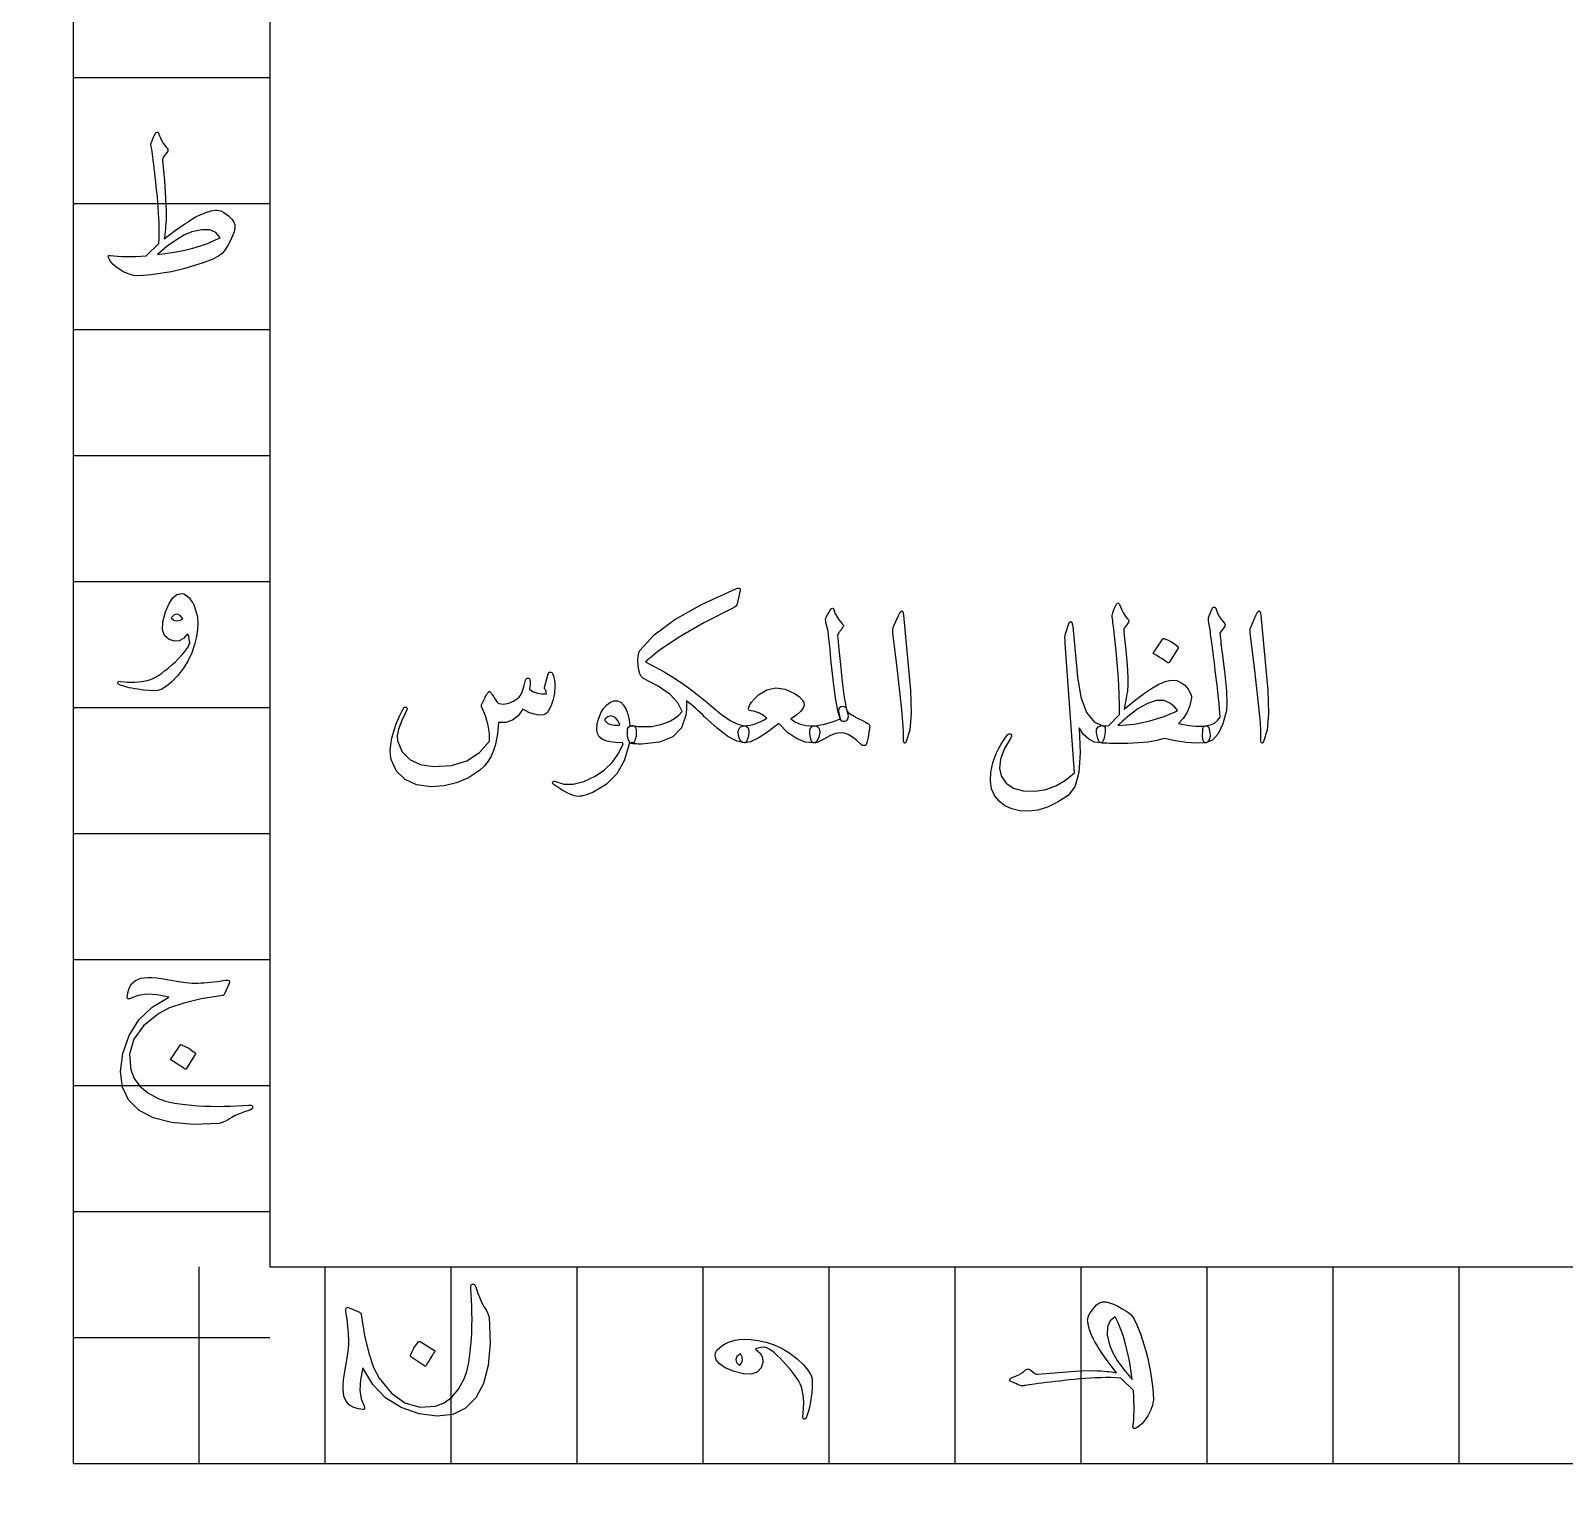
# Model space of a CAD drawing. Header units: millimetres. Extents: x -92 to 92, y -92 to 131.
# Drawn here: x -57.9 to -0.8, y -57.2 to -2.9 of the extents above; entities that cross this region are included whole.
import ezdxf

# ---------------------------------------------------------------- set-up
doc = ezdxf.new("R2010")
doc.units = ezdxf.units.MM
for name, color, linetype in [('CUT_OUTER', 1, 'Continuous'), ('ENGRAVE', 7, 'Continuous'), ('TEXT', 5, 'Continuous')]:
    doc.layers.add(name, color=color, linetype=linetype)

msp = doc.modelspace()

# ---------------------------------------------------------------- linework, layer by layer
at = {"layer": 'CUT_OUTER'}
msp.add_arc((0, 0), 91.5, 180, 0, dxfattribs=at)
at = {"layer": 'ENGRAVE'}
for points in [[(-56.3091, 0), (-56.3091, -56.3091), (56.3091, -56.3091), (56.3091, 0)], [(-48.9889, 0), (-48.9889, -48.9889), (48.9889, -48.9889), (48.9889, 0)], [(-56.3091, -4.6924), (-48.9889, -4.6924)], [(-56.3091, -9.3849), (-48.9889, -9.3849)], [(-56.3091, -14.0773), (-48.9889, -14.0773)], [(-56.3091, -18.7697), (-48.9889, -18.7697)], [(-56.3091, -23.4621), (-48.9889, -23.4621)], [(-56.3091, -28.1546), (-48.9889, -28.1546)], [(-56.3091, -32.847), (-48.9889, -32.847)], [(-56.3091, -37.5394), (-48.9889, -37.5394)], [(-56.3091, -42.2318), (-48.9889, -42.2318)], [(-56.3091, -46.9243), (-48.9889, -46.9243)], [(-51.6167, -56.3091), (-51.6167, -48.9889)], [(-46.9243, -56.3091), (-46.9243, -48.9889)], [(-42.2318, -56.3091), (-42.2318, -48.9889)], [(-37.5394, -56.3091), (-37.5394, -48.9889)], [(-32.847, -56.3091), (-32.847, -48.9889)], [(-28.1546, -56.3091), (-28.1546, -48.9889)], [(-23.4621, -56.3091), (-23.4621, -48.9889)], [(-18.7697, -56.3091), (-18.7697, -48.9889)], [(-14.0773, -56.3091), (-14.0773, -48.9889)], [(-9.3849, -56.3091), (-9.3849, -48.9889)], [(-4.6924, -56.3091), (-4.6924, -48.9889)], [(-56.3091, -51.6167), (-48.9889, -51.6167)]]:
    msp.add_lwpolyline(points, dxfattribs=at)
for radius in [89.67, 89.67, 87.2681, 82.8075, 82.8075]:
    msp.add_circle((0, 0), radius, dxfattribs=at)
at = {"layer": 'TEXT'}
for points in [[(-53.407, -7.1207), (-53.3734, -7.0437), (-53.3432, -6.9755), (-53.3167, -6.9162), (-53.2937, -6.8657), (-53.2746, -6.8245), (-53.26, -6.7931), (-53.2498, -6.7714), (-53.2441, -6.7595), (-53.2321, -6.744), (-53.2175, -6.7329), (-53.2002, -6.7262), (-53.1803, -6.724), (-53.1639, -6.7267), (-53.1502, -6.7347), (-53.1391, -6.7479), (-53.1307, -6.7665), (-53.0935, -6.8569), (-53.0599, -6.9366), (-53.0298, -7.0056), (-53.0032, -7.0641), (-52.9879, -7.0897), (-52.9704, -7.1172), (-52.9507, -7.1464), (-52.9288, -7.1774), (-52.9043, -7.2102), (-52.8766, -7.2447), (-52.8458, -7.281), (-52.8119, -7.3191), (-52.7907, -7.3576), (-52.7836, -7.3952), (-52.7907, -7.432), (-52.8119, -7.4679), (-52.9465, -7.645), (-52.9647, -7.6737), (-52.9766, -7.7034), (-52.9824, -7.734), (-52.982, -7.7654), (-52.9129, -8.5451), (-52.8686, -9.1769), (-52.8491, -9.6608), (-52.8544, -9.9969), (-52.8618, -10.1224), (-52.8695, -10.2368), (-52.8777, -10.3402), (-52.8863, -10.4325), (-52.8954, -10.5142), (-52.9049, -10.5857), (-52.9149, -10.647), (-52.9253, -10.6982), (-52.7134, -10.5361), (-52.5171, -10.39), (-52.3362, -10.2599), (-52.1708, -10.1456), (-52.0214, -10.0469), (-51.8884, -9.9632), (-51.7717, -9.8946), (-51.6714, -9.841), (-51.493, -9.7613), (-51.3261, -9.6993), (-51.1707, -9.6551), (-51.0268, -9.6285), (-50.9506, -9.6263), (-50.8709, -9.6409), (-50.7877, -9.6723), (-50.7009, -9.7206), (-50.5291, -9.8423), (-50.4034, -9.9597), (-50.3237, -10.0726), (-50.29, -10.181), (-50.2922, -10.3019), (-50.3201, -10.4378), (-50.3737, -10.5888), (-50.453, -10.7549), (-50.5415, -10.9182), (-50.623, -11.0542), (-50.6974, -11.1626), (-50.7647, -11.2437), (-50.9028, -11.3459), (-51.1401, -11.4615), (-51.4766, -11.5903), (-51.9123, -11.7325), (-52.1551, -11.8029), (-52.402, -11.8653), (-52.6528, -11.9197), (-52.9076, -11.9662), (-53.1655, -12.0052), (-53.4256, -12.0371), (-53.6879, -12.0619), (-53.9525, -12.0796), (-54.0492, -12.0601), (-54.1411, -12.0371), (-54.2281, -12.0105), (-54.3102, -11.9804), (-54.3884, -11.9467), (-54.4634, -11.9096), (-54.5354, -11.8688), (-54.6042, -11.8245), (-54.7251, -11.736), (-54.8256, -11.6474), (-54.9057, -11.5589), (-54.9655, -11.4703), (-54.9983, -11.3968), (-55.0045, -11.3464), (-54.9841, -11.3189), (-54.9372, -11.3145), (-54.8046, -11.3302), (-54.6618, -11.3419), (-54.5088, -11.3497), (-54.3456, -11.3535), (-54.1723, -11.3532), (-53.9888, -11.349), (-53.7951, -11.3408), (-53.5912, -11.3287), (-53.1236, -10.8682), (-53.115, -10.6831), (-53.1104, -10.4963), (-53.1097, -10.3077), (-53.113, -10.1173), (-53.1199, -9.9247), (-53.1298, -9.7294), (-53.1429, -9.5315), (-53.1591, -9.331), (-53.1772, -9.1324), (-53.1963, -8.9405), (-53.2162, -8.7552), (-53.237, -8.5765), (-53.2578, -8.4041), (-53.2777, -8.2374), (-53.2968, -8.0764), (-53.3149, -7.9212), (-53.332, -7.7776), (-53.3477, -7.6512), (-53.3621, -7.542), (-53.3751, -7.4501), (-53.3869, -7.3751), (-53.3973, -7.3164), (-53.4063, -7.2742), (-53.4141, -7.2483), (-53.419, -7.219), (-53.4194, -7.188), (-53.4154, -7.1553), (-53.407, -7.1207)], [(-51.891, -10.4361), (-52.1651, -10.5499), (-52.4701, -10.7283), (-52.8062, -10.9714), (-53.1732, -11.2791), (-52.8175, -11.235), (-52.4799, -11.1808), (-52.1604, -11.1164), (-51.8591, -11.0418), (-51.5764, -10.9579), (-51.3128, -10.8655), (-51.0682, -10.7648), (-50.8426, -10.6557), (-50.9958, -10.4666), (-51.2216, -10.367), (-51.52, -10.3568), (-51.891, -10.4361)], [(-52.8686, -24.5842), (-52.7393, -24.284), (-52.5994, -24.0706), (-52.4489, -23.944), (-52.2877, -23.9041), (-52.1868, -23.9218), (-52.0894, -23.975), (-51.9955, -24.0635), (-51.9052, -24.1875), (-51.8618, -24.2592), (-51.8237, -24.3327), (-51.791, -24.408), (-51.7635, -24.485), (-51.74, -24.5643), (-51.7192, -24.6462), (-51.7011, -24.7307), (-51.6856, -24.818), (-51.671, -25.0123), (-51.6838, -25.2412), (-51.7241, -25.5047), (-51.7918, -25.8026), (-51.8919, -26.1112), (-52.0292, -26.4066), (-52.2036, -26.6886), (-52.4152, -26.9573), (-52.6371, -27.1916), (-52.835, -27.3629), (-53.009, -27.4714), (-53.1591, -27.517), (-53.3123, -27.525), (-53.4885, -27.5205), (-53.6877, -27.5037), (-53.91, -27.4745), (-54.0226, -27.4561), (-54.1269, -27.4364), (-54.2228, -27.4154), (-54.3102, -27.393), (-54.3897, -27.3702), (-54.4616, -27.3479), (-54.5261, -27.3259), (-54.583, -27.3045), (-54.6166, -27.2859), (-54.6396, -27.2655), (-54.652, -27.2434), (-54.6538, -27.2195), (-54.6427, -27.1955), (-54.6237, -27.1805), (-54.5967, -27.1743), (-54.5617, -27.177), (-54.2885, -27.2035), (-54.0215, -27.2053), (-53.7608, -27.1823), (-53.5062, -27.1344), (-53.4276, -27.1101), (-53.3406, -27.0725), (-53.2452, -27.0215), (-53.1413, -26.9573), (-53.0291, -26.8799), (-52.9085, -26.7891), (-52.7794, -26.6851), (-52.6419, -26.5677), (-52.5073, -26.4464), (-52.3869, -26.3304), (-52.2806, -26.2197), (-52.1885, -26.1143), (-52.1111, -26.0138), (-52.0486, -25.9178), (-52.0013, -25.8261), (-51.9689, -25.7389), (-51.9875, -25.6069), (-52.0079, -25.5087), (-52.03, -25.444), (-52.0539, -25.413), (-52.1978, -25.5826), (-52.3603, -25.6734), (-52.5414, -25.6853), (-52.7411, -25.6185), (-52.9058, -25.4741), (-52.982, -25.2536), (-52.9696, -24.957), (-52.8686, -24.5842)], [(-35.5149, -28.8275), (-35.5003, -28.8289), (-35.4706, -28.8328), (-35.4259, -28.8395), (-35.3661, -28.8488), (-35.3283, -28.8521), (-35.2855, -28.855), (-35.2379, -28.8574), (-35.1855, -28.8594), (-35.1277, -28.861), (-35.0642, -28.8621), (-34.9949, -28.8627), (-34.9198, -28.863), (-34.7657, -28.8541), (-34.601, -28.8275), (-34.4257, -28.7833), (-34.2397, -28.7213), (-34.0609, -28.642), (-33.8997, -28.5459), (-33.7563, -28.433), (-33.6305, -28.3033), (-33.7859, -27.9836), (-34.0821, -27.6693), (-34.5191, -27.3603), (-35.0969, -27.0565), (-35.1611, -26.9928), (-35.212, -26.8936), (-35.2497, -26.759), (-35.274, -26.589), (-35.2829, -26.3973), (-35.274, -26.2401), (-35.2475, -26.1174), (-35.2032, -26.0293), (-34.6741, -25.4498), (-33.9015, -24.8729), (-32.8854, -24.2986), (-31.6257, -23.727), (-31.5956, -23.7177), (-31.5691, -23.7111), (-31.546, -23.7071), (-31.5266, -23.7058), (-31.5018, -23.7102), (-31.4841, -23.7235), (-31.4734, -23.7456), (-31.4699, -23.7766), (-31.4703, -23.7965), (-31.4717, -23.8138), (-31.4739, -23.8284), (-31.477, -23.8404), (-31.5761, -24.2937), (-31.5912, -24.3309), (-31.6151, -24.3646), (-31.6479, -24.3947), (-31.6895, -24.4213), (-32.8181, -25.0021), (-33.7456, -25.5335), (-34.4722, -26.0152), (-34.9977, -26.4473), (-34.6431, -26.6346), (-34.3017, -26.8281), (-33.9737, -27.0277), (-33.6589, -27.2336), (-33.3569, -27.4457), (-33.0673, -27.664), (-32.7902, -27.8885), (-32.5254, -28.1191), (-32.1681, -28.4162), (-31.8471, -28.6345), (-31.5624, -28.774), (-31.314, -28.8346), (-31.2397, -28.8559), (-31.1865, -28.8984), (-31.1546, -28.9621), (-31.144, -29.0471), (-31.1471, -29.1122), (-31.1564, -29.18), (-31.1719, -29.2504), (-31.1936, -29.3234), (-31.2197, -29.3885), (-31.2485, -29.435), (-31.2799, -29.4629), (-31.314, -29.4722), (-31.5899, -29.4111), (-31.9286, -29.2278), (-32.3302, -28.9223), (-32.7946, -28.4946), (-32.8765, -28.414), (-32.9593, -28.3352), (-33.043, -28.2582), (-33.1276, -28.1829), (-33.213, -28.1098), (-33.2993, -28.0394), (-33.3866, -27.9717), (-33.4747, -27.9066), (-33.4689, -27.977), (-33.4658, -28.0465), (-33.4654, -28.1151), (-33.4676, -28.1829), (-33.4716, -28.2493), (-33.4764, -28.3139), (-33.4822, -28.3768), (-33.4888, -28.4379), (-33.6509, -28.909), (-33.9812, -29.2455), (-34.4797, -29.4474), (-35.1465, -29.5147), (-35.2052, -29.5142), (-35.2607, -29.5129), (-35.3132, -29.5107), (-35.3626, -29.5076), (-35.4088, -29.5036), (-35.452, -29.4987), (-35.4921, -29.493), (-35.529, -29.4864), (-35.591, -29.4456), (-35.6353, -29.3588), (-35.6619, -29.226), (-35.6707, -29.0471), (-35.661, -28.9511), (-35.6318, -28.8824), (-35.5831, -28.8413), (-35.5149, -28.8275)], [(-27.7791, -26.1002), (-27.7344, -26.5465), (-27.6923, -26.9432), (-27.6529, -27.2903), (-27.6162, -27.5878), (-27.5821, -27.8353), (-27.5506, -28.0324), (-27.5219, -28.1789), (-27.4957, -28.275), (-27.4577, -28.3989), (-27.4497, -28.5017), (-27.4718, -28.5831), (-27.5241, -28.6433), (-27.5883, -28.6766), (-27.6463, -28.677), (-27.6981, -28.6447), (-27.7437, -28.5796), (-27.8238, -28.3312), (-27.9084, -27.8765), (-27.9974, -27.2155), (-28.0908, -26.3481), (-28.124, -25.9749), (-28.1528, -25.6769), (-28.1771, -25.4542), (-28.1971, -25.3068), (-28.275, -24.9809), (-28.2852, -24.9233), (-28.2874, -24.8711), (-28.2816, -24.8242), (-28.2679, -24.7825), (-28.2072, -24.6807), (-28.1599, -24.6019), (-28.1258, -24.5461), (-28.105, -24.5133), (-28.0625, -24.4651), (-28.027, -24.4478), (-27.9987, -24.4615), (-27.9774, -24.5063), (-27.9389, -24.6329), (-27.873, -24.7648), (-27.7795, -24.9021), (-27.6587, -25.0447), (-27.6365, -25.073), (-27.6268, -25.1013), (-27.6294, -25.1297), (-27.6445, -25.158), (-27.6686, -25.1923), (-27.6914, -25.2244), (-27.7129, -25.2543), (-27.733, -25.282), (-27.7519, -25.3074), (-27.7694, -25.3307), (-27.7855, -25.3517), (-27.8003, -25.3705), (-27.8216, -25.4024), (-27.8358, -25.4343), (-27.8429, -25.4662), (-27.8429, -25.498), (-27.8336, -25.5675), (-27.8198, -25.6911), (-27.8017, -25.8686), (-27.7791, -26.1002)], [(-25.576, -24.7259), (-25.5082, -24.5948), (-25.4538, -24.5488), (-25.4126, -24.5877), (-25.3847, -24.7117), (-25.2218, -26.4473), (-25.1248, -27.5126), (-25.1031, -28.3635), (-25.1567, -29.0002), (-25.2855, -29.4226), (-25.309, -29.4571), (-25.3298, -29.4757), (-25.3479, -29.4784), (-25.3634, -29.4651), (-25.3758, -29.4443), (-25.3847, -29.4173), (-25.39, -29.3841), (-25.3918, -29.3447), (-25.3918, -29.0378), (-25.4059, -28.7124), (-25.4343, -28.3684), (-25.4768, -28.0058), (-25.4861, -27.911), (-25.514, -27.6551), (-25.5605, -27.2381), (-25.6255, -26.6598), (-25.7814, -25.3776), (-25.7849, -25.3094), (-25.7814, -25.2465), (-25.7708, -25.189), (-25.7531, -25.1367)], [(-15.6725, -29.3022), (-15.9567, -29.3801), (-16.2781, -29.4368), (-16.6368, -29.4722), (-17.0326, -29.4864), (-17.2312, -29.489), (-17.4089, -29.4899), (-17.5659, -29.489), (-17.702, -29.4864), (-17.8174, -29.4828), (-17.9119, -29.4793), (-17.9856, -29.4757), (-18.0385, -29.4722), (-18.0664, -29.4567), (-18.0934, -29.4244), (-18.1196, -29.3752), (-18.1448, -29.3092), (-18.1939, -29.1096), (-18.1926, -28.9639), (-18.1408, -28.8723), (-18.0385, -28.8346), (-17.7339, -28.8275), (-17.3443, -28.4096), (-17.3447, -28.0607), (-17.3531, -27.6941), (-17.3695, -27.3098), (-17.3939, -26.9078), (-17.4262, -26.4885), (-17.4665, -26.0524), (-17.5148, -25.5994), (-17.571, -25.1297), (-17.5778, -25.0624), (-17.5843, -25.0021), (-17.5902, -24.949), (-17.5958, -24.903), (-17.6013, -24.864), (-17.6073, -24.8321), (-17.6137, -24.8073), (-17.6206, -24.7896), (-17.6206, -24.7223), (-17.5922, -24.6196), (-17.5356, -24.4815), (-17.4506, -24.3079), (-17.439, -24.2893), (-17.4258, -24.276), (-17.4107, -24.2681), (-17.3939, -24.2654), (-17.3771, -24.2685), (-17.362, -24.2778), (-17.3487, -24.2933), (-17.3372, -24.315), (-17.2628, -24.4917), (-17.1884, -24.6391), (-17.1141, -24.7573), (-17.0397, -24.8463), (-17.0078, -24.887), (-16.9972, -24.9313), (-17.0078, -24.9791), (-17.0397, -25.0305), (-17.1601, -25.1863), (-17.1747, -25.212), (-17.1831, -25.2465), (-17.1853, -25.2899), (-17.1814, -25.3422), (-17.103, -26.0116), (-17.0521, -26.5748), (-17.0286, -27.0317), (-17.0326, -27.3824), (-17.0379, -27.445), (-17.0468, -27.5196), (-17.0592, -27.6062), (-17.0751, -27.7047), (-17.0941, -27.8147), (-17.1158, -27.9358), (-17.1402, -28.068), (-17.1672, -28.2112), (-16.7594, -27.8796), (-16.4074, -27.6144), (-16.1112, -27.4156), (-15.8708, -27.2832), (-15.6623, -27.1978), (-15.483, -27.1468), (-15.3329, -27.1305), (-15.212, -27.1486), (-15.0539, -27.2146), (-14.9127, -27.3204), (-14.7883, -27.4661), (-14.6807, -27.6516), (-14.6665, -27.6883), (-14.6594, -27.7348), (-14.6594, -27.791), (-14.6665, -27.857), (-14.7338, -28.1169), (-14.8365, -28.3511), (-14.9747, -28.5597), (-15.1482, -28.7425), (-15.0145, -28.7751), (-14.8826, -28.8019), (-14.7524, -28.8229), (-14.624, -28.8382), (-14.4974, -28.8472), (-14.3725, -28.8497), (-14.2494, -28.8455), (-14.1281, -28.8346), (-14.083, -28.8373), (-14.0467, -28.8594), (-14.0192, -28.901), (-14.0006, -28.9621), (-13.9772, -29.0901), (-13.9705, -29.1977), (-13.9807, -29.2849), (-14.0077, -29.3518), (-14.0445, -29.4044), (-14.0768, -29.4421), (-14.1047, -29.4647), (-14.1281, -29.4722), (-14.485, -29.4828), (-14.8613, -29.458), (-15.2572, -29.3978), (-15.6725, -29.3022)], [(-14.0219, -24.7967), (-13.9741, -24.6812), (-13.9369, -24.5895), (-13.9103, -24.5218), (-13.8944, -24.4779), (-13.882, -24.45), (-13.866, -24.4301), (-13.8465, -24.4182), (-13.8235, -24.4142), (-13.7974, -24.4186), (-13.7757, -24.4319), (-13.7584, -24.454), (-13.7456, -24.485), (-13.6867, -24.6369), (-13.6163, -24.7737), (-13.5344, -24.8954), (-13.441, -25.0021), (-13.4149, -25.0362), (-13.4073, -25.0748), (-13.4184, -25.1177), (-13.4481, -25.1651), (-13.6039, -25.3847), (-13.5933, -25.483), (-13.5827, -25.5795), (-13.572, -25.6742), (-13.5614, -25.7672), (-13.5508, -25.8584), (-13.5402, -25.9479), (-13.5295, -26.0355), (-13.5189, -26.1214), (-13.4211, -26.9166), (-13.3613, -27.5382), (-13.3396, -27.9863), (-13.356, -28.2608), (-13.4897, -28.7589), (-13.6641, -29.1268), (-13.8793, -29.3646), (-14.1352, -29.4722), (-14.1423, -29.4722), (-14.1494, -29.4722), (-14.1565, -29.4722), (-14.1636, -29.4722), (-14.2056, -29.4323), (-14.2326, -29.3411), (-14.2446, -29.1986), (-14.2415, -29.0046), (-14.2348, -28.9329), (-14.2149, -28.8807), (-14.1817, -28.8479), (-14.1352, -28.8346), (-13.9555, -28.7988), (-13.8058, -28.7337), (-13.6863, -28.6394), (-13.5968, -28.5158), (-13.6028, -28.3675), (-13.6137, -28.1988), (-13.6294, -28.0098), (-13.65, -27.8003), (-13.675, -27.5714), (-13.704, -27.3239), (-13.737, -27.0579), (-13.7739, -26.7732), (-13.808, -26.4933), (-13.8395, -26.2419), (-13.8682, -26.0187), (-13.8944, -25.8239), (-13.9169, -25.6574), (-13.9351, -25.5193), (-13.9488, -25.4095), (-13.9581, -25.328), (-14.029, -24.9242), (-14.0312, -24.8844), (-14.0307, -24.8498), (-14.0276, -24.8206), (-14.0219, -24.7967)], [(-12.265, -24.7259), (-12.1973, -24.5948), (-12.1428, -24.5488), (-12.1017, -24.5877), (-12.0738, -24.7117), (-11.9108, -26.4473), (-11.8139, -27.5126), (-11.7922, -28.3635), (-11.8457, -29.0002), (-11.9746, -29.4226), (-11.9981, -29.4571), (-12.0189, -29.4757), (-12.037, -29.4784), (-12.0525, -29.4651), (-12.0649, -29.4443), (-12.0738, -29.4173), (-12.0791, -29.3841), (-12.0808, -29.3447), (-12.0808, -29.0378), (-12.095, -28.7124), (-12.1233, -28.3684), (-12.1659, -28.0058), (-12.1752, -27.911), (-12.203, -27.6551), (-12.2495, -27.2381), (-12.3146, -26.6598), (-12.4705, -25.3776), (-12.474, -25.3094), (-12.4705, -25.2465), (-12.4598, -25.189), (-12.4421, -25.1367)], [(-52.224, -24.8463), (-52.3285, -24.7197), (-52.4365, -24.6727), (-52.5481, -24.7055), (-52.6632, -24.818), (-52.5693, -24.8941), (-52.4648, -24.9242), (-52.3497, -24.9083), (-52.224, -24.8463)], [(-18.9028, -27.0069), (-18.7766, -27.7685), (-18.5681, -28.3317), (-18.2772, -28.6965), (-17.9039, -28.863), (-17.88, -28.8984), (-17.8721, -28.9692), (-17.88, -29.0755), (-17.9039, -29.2172), (-17.9278, -29.3287), (-17.9571, -29.4084), (-17.9916, -29.4562), (-18.0314, -29.4722), (-18.2732, -29.4368), (-18.4884, -29.3305), (-18.677, -29.1534), (-18.839, -28.9055), (-18.8014, -29.8441), (-18.8585, -30.5773), (-19.0104, -31.1051), (-19.257, -31.4274), (-19.6484, -31.682), (-20.0221, -31.8648), (-20.378, -31.976), (-20.7163, -32.0154), (-21.0541, -31.9972), (-21.3521, -31.9286), (-21.6102, -31.8095), (-21.8285, -31.6399), (-21.9963, -31.4265), (-22.103, -31.1759), (-22.1486, -30.8881), (-22.1331, -30.5631), (-22.1019, -30.3896), (-22.0578, -30.216), (-22.0009, -30.0424), (-21.9312, -29.8689), (-21.8482, -29.6953), (-21.7515, -29.5218), (-21.641, -29.3482), (-21.5168, -29.1747), (-21.4982, -29.1561), (-21.4778, -29.1428), (-21.4557, -29.1348), (-21.4318, -29.1321), (-21.4119, -29.1348), (-21.3946, -29.1428), (-21.38, -29.1561), (-21.368, -29.1747), (-21.3614, -29.1972), (-21.3627, -29.2225), (-21.372, -29.2504), (-21.3893, -29.2809), (-21.6324, -29.7011), (-21.7736, -30.0761), (-21.813, -30.4059), (-21.7506, -30.6906), (-21.5677, -30.9656), (-21.2954, -31.1529), (-20.9337, -31.2525), (-20.4825, -31.2644), (-20.0832, -31.2007), (-19.7068, -31.0661), (-19.3535, -30.8607), (-19.0232, -30.5844), (-19.3632, -25.7672), (-19.3708, -25.6521), (-19.3721, -25.5547), (-19.3672, -25.475), (-19.3562, -25.413), (-19.2216, -24.988), (-19.1702, -24.9517), (-19.1295, -24.9632), (-19.0994, -25.0225), (-19.0799, -25.1297)], [(-15.7291, -25.5972), (-15.7203, -25.5884), (-15.7079, -25.583), (-15.6919, -25.5813), (-15.6725, -25.583), (-15.5348, -25.6388), (-15.405, -25.707), (-15.2833, -25.7876), (-15.1695, -25.8806), (-15.1584, -25.8947), (-15.1536, -25.9089), (-15.1549, -25.9231), (-15.1624, -25.9372), (-15.4954, -26.4756), (-15.5078, -26.4885), (-15.5237, -26.4916), (-15.5432, -26.4849), (-15.5662, -26.4685), (-15.5861, -26.4544), (-15.6176, -26.4331), (-15.6605, -26.4048), (-15.715, -26.3694), (-15.7818, -26.3269), (-15.862, -26.2773), (-15.9554, -26.2206), (-16.0621, -26.1568), (-16.0762, -26.1462), (-16.0833, -26.1356), (-16.0833, -26.125), (-16.0762, -26.1143)], [(-38.6248, -26.9007), (-38.6124, -26.8697), (-38.5964, -26.8475), (-38.577, -26.8343), (-38.5539, -26.8298), (-38.5243, -26.8334), (-38.499, -26.844), (-38.4782, -26.8617), (-38.4618, -26.8865), (-38.4215, -26.9751), (-38.3928, -27.0849), (-38.3755, -27.2159), (-38.3697, -27.3682), (-38.3852, -27.617), (-38.4317, -27.8535), (-38.5092, -28.0775), (-38.6177, -28.2891), (-38.6549, -28.3401), (-38.6956, -28.3795), (-38.7399, -28.4074), (-38.7877, -28.4237), (-38.9608, -28.4348), (-39.1472, -28.4043), (-39.3469, -28.3321), (-39.5599, -28.2183), (-39.7392, -28.464), (-39.9513, -28.6274), (-40.1961, -28.7084), (-40.4737, -28.7071), (-40.4828, -28.8565), (-40.4958, -29.0002), (-40.5129, -29.1381), (-40.5339, -29.2703), (-40.5589, -29.3976), (-40.5879, -29.5209), (-40.6209, -29.6402), (-40.6579, -29.7555), (-40.7438, -29.9636), (-40.8598, -30.1558), (-41.0059, -30.332), (-41.1821, -30.4923), (-41.5943, -30.7668), (-42.0304, -30.9598), (-42.4904, -31.0714), (-42.9744, -31.1015), (-43.5194, -31.0276), (-43.9502, -30.8341), (-44.2668, -30.5211), (-44.4691, -30.0885), (-44.4966, -29.9326), (-44.501, -29.7485), (-44.4824, -29.5359), (-44.4408, -29.2951), (-44.3739, -29.0312), (-44.2796, -28.7567), (-44.1579, -28.4716), (-44.0086, -28.1758), (-43.9967, -28.1572), (-43.9821, -28.1439), (-43.9648, -28.136), (-43.9449, -28.1333), (-43.925, -28.1351), (-43.9077, -28.1404), (-43.8931, -28.1492), (-43.8811, -28.1616), (-43.8732, -28.1798), (-43.8705, -28.1988), (-43.8732, -28.2187), (-43.8811, -28.2396), (-44.0706, -28.6332), (-44.1928, -28.9568), (-44.2477, -29.2105), (-44.2353, -29.3943), (-44.0565, -29.7994), (-43.7749, -30.0938), (-43.3906, -30.2776), (-42.9035, -30.3506), (-42.2226, -30.3072), (-41.6461, -30.1345), (-41.1741, -29.8326), (-40.8067, -29.4013), (-40.808, -29.1171), (-40.8545, -28.8169), (-40.9461, -28.5008), (-41.0829, -28.1687), (-41.1002, -28.1351), (-41.1095, -28.105), (-41.1108, -28.0784), (-41.1042, -28.0554), (-41.0661, -27.9763), (-41.0298, -27.9022), (-40.9953, -27.8329), (-40.9625, -27.7685), (-40.9315, -27.7098), (-40.9023, -27.6578), (-40.8748, -27.6124), (-40.8492, -27.5737), (-40.8346, -27.5573), (-40.8191, -27.5506), (-40.8027, -27.5537), (-40.7854, -27.5666), (-40.7766, -27.5763), (-40.7642, -27.5914), (-40.7482, -27.6117), (-40.7287, -27.6374), (-40.7066, -27.6684), (-40.6827, -27.7047), (-40.657, -27.7463), (-40.6296, -27.7933), (-40.5738, -27.8836), (-40.5268, -27.9491), (-40.4888, -27.9898), (-40.4595, -28.0058), (-40.2754, -28.0213), (-40.0912, -27.9898), (-39.907, -27.9115), (-39.7228, -27.7862), (-39.6559, -27.7029), (-39.59, -27.5666), (-39.5249, -27.3771), (-39.4607, -27.1344), (-39.4545, -27.1114), (-39.443, -27.0919), (-39.4262, -27.076), (-39.404, -27.0636), (-39.3832, -27.0556), (-39.3633, -27.053), (-39.3442, -27.0556), (-39.3261, -27.0636), (-39.2991, -27.1079), (-39.2889, -27.1911), (-39.2955, -27.3133), (-39.319, -27.4745), (-39.176, -27.5621), (-39.0233, -27.6197), (-38.8608, -27.6472), (-38.6885, -27.6445), (-38.6907, -27.5927), (-38.6974, -27.5506), (-38.7085, -27.5183), (-38.7239, -27.4957), (-38.7417, -27.4745), (-38.7523, -27.4532), (-38.7558, -27.432), (-38.7523, -27.4107)], [(-35.6211, -29.5501), (-35.7872, -30.1332), (-36.0657, -30.6216), (-36.4566, -31.0152), (-36.96, -31.314), (-37.0304, -31.3444), (-37.0999, -31.3716), (-37.1686, -31.3957), (-37.2363, -31.4168), (-37.3027, -31.4342), (-37.3674, -31.4477), (-37.4302, -31.4573), (-37.4913, -31.4628), (-37.6436, -31.4411), (-37.8455, -31.3619), (-38.097, -31.225), (-38.3981, -31.0307), (-38.4304, -31.0028), (-38.4494, -30.9758), (-38.4552, -30.9496), (-38.4477, -30.9244), (-38.4308, -30.9049), (-38.4087, -30.8961), (-38.3813, -30.8978), (-38.3485, -30.9102), (-38.0355, -31.0116), (-37.6844, -31.0112), (-37.2952, -30.9089), (-36.8679, -30.7048), (-36.519, -30.4679), (-36.2304, -30.1894), (-36.0019, -29.8693), (-35.8337, -29.5076), (-35.835, -29.4948), (-35.839, -29.4846), (-35.8456, -29.4771), (-35.8549, -29.4722), (-36.0989, -29.458), (-36.3065, -29.4297), (-36.4779, -29.3872), (-36.6129, -29.3305), (-36.7174, -29.2428), (-36.7829, -29.1215), (-36.8095, -28.9666), (-36.7971, -28.7779), (-36.7931, -28.7529), (-36.7882, -28.7275), (-36.7825, -28.7016), (-36.7758, -28.6752), (-36.7683, -28.648), (-36.7599, -28.6194), (-36.7506, -28.5896), (-36.7404, -28.5583), (-36.6572, -28.356), (-36.5562, -28.1882), (-36.4376, -28.0549), (-36.3012, -27.9562), (-36.1617, -27.9022), (-36.0338, -27.9031), (-35.9173, -27.9589), (-35.8124, -28.0695), (-35.7208, -28.2236), (-35.6512, -28.4025), (-35.6039, -28.6062), (-35.5786, -28.8346), (-35.5647, -28.8344), (-35.5512, -28.8337), (-35.5381, -28.8326), (-35.5255, -28.8311), (-35.5129, -28.8295), (-35.4998, -28.8284), (-35.4863, -28.8278), (-35.4724, -28.8275), (-35.4246, -28.8377), (-35.3874, -28.8683), (-35.3608, -28.9192), (-35.3449, -28.9905), (-35.3382, -29.0688), (-35.3395, -29.1481), (-35.3488, -29.2282), (-35.3661, -29.3092), (-35.3887, -29.3805), (-35.4139, -29.4314), (-35.4418, -29.462), (-35.4724, -29.4722), (-35.607, -29.4722), (-35.6079, -29.485), (-35.6105, -29.5023), (-35.6149, -29.524), (-35.6211, -29.5501)], [(-28.7213, -28.8346), (-28.6177, -28.8501), (-28.5477, -28.8966), (-28.5114, -28.9741), (-28.5088, -29.0826), (-28.5433, -29.2504), (-28.5902, -29.3712), (-28.6495, -29.4452), (-28.7213, -29.4722), (-29.0476, -29.4425), (-29.3748, -29.311), (-29.7029, -29.0777), (-30.0318, -28.7425), (-30.4467, -29.0644), (-30.7987, -29.2933), (-31.0878, -29.4292), (-31.314, -29.4722), (-31.3889, -29.4554), (-31.4504, -29.4049), (-31.4987, -29.3208), (-31.5336, -29.203), (-31.5438, -29.0471), (-31.5106, -28.9338), (-31.434, -28.863), (-31.314, -28.8346), (-31.2049, -28.824), (-31.0971, -28.8063), (-30.9906, -28.7815), (-30.8855, -28.7496), (-30.7816, -28.7102), (-30.6791, -28.6628), (-30.578, -28.6075), (-30.4781, -28.5442), (-30.6008, -28.4441), (-30.7491, -28.3635), (-30.9231, -28.3024), (-31.1228, -28.2608), (-31.1409, -28.2533), (-31.1529, -28.2378), (-31.1586, -28.2143), (-31.1582, -28.1829), (-31.1245, -28.0744), (-31.0519, -27.9544), (-30.9404, -27.8229), (-30.7898, -27.6799), (-30.4759, -27.4917), (-30.1434, -27.4231), (-29.7923, -27.474), (-29.4226, -27.6445), (-29.2659, -27.7534), (-29.1569, -27.8606), (-29.0958, -27.9659), (-29.0826, -28.0695), (-29.1215, -28.1811), (-29.2172, -28.3033), (-29.3695, -28.4361), (-29.5784, -28.5796), (-29.4292, -28.6912), (-29.2366, -28.7709), (-29.0007, -28.8187), (-28.7213, -28.8346)], [(-15.4387, -28.0058), (-15.6835, -27.8942), (-15.9718, -27.8924), (-16.3034, -28.0005), (-16.6784, -28.2183), (-16.7765, -28.2869), (-16.8723, -28.3582), (-16.966, -28.4322), (-17.0574, -28.5088), (-17.1466, -28.5871), (-17.2336, -28.6664), (-17.3184, -28.7465), (-17.401, -28.8275), (-16.7864, -28.7664), (-16.2108, -28.654), (-15.6742, -28.4902), (-15.1766, -28.275), (-15.2195, -28.2103), (-15.2775, -28.1439), (-15.3506, -28.0757), (-15.4387, -28.0058)], [(-35.9612, -28.7567), (-36.0356, -28.627), (-36.117, -28.5353), (-36.2056, -28.4817), (-36.3012, -28.4662), (-36.3583, -28.4813), (-36.4092, -28.5052), (-36.454, -28.538), (-36.4925, -28.5796), (-36.5049, -28.6017), (-36.5066, -28.6256), (-36.4978, -28.6513), (-36.4783, -28.6788), (-36.4053, -28.743), (-36.2994, -28.7868), (-36.1609, -28.8103), (-35.9895, -28.8134), (-35.9718, -28.8098), (-35.9612, -28.7992), (-35.9576, -28.7815), (-35.9612, -28.7567)], [(-27.7224, -28.112), (-27.6392, -28.105), (-27.5737, -28.1262), (-27.5258, -28.1758), (-27.4957, -28.2537), (-27.482, -28.2922), (-27.455, -28.3299), (-27.4147, -28.3666), (-27.3611, -28.4025), (-27.3275, -28.4213), (-27.2903, -28.4423), (-27.2496, -28.4656), (-27.2053, -28.491), (-27.1575, -28.5178), (-27.1061, -28.5451), (-27.0512, -28.5727), (-26.9928, -28.6008), (-26.8838, -28.6535), (-26.798, -28.6983), (-26.7351, -28.735), (-26.6952, -28.7638), (-26.6682, -28.789), (-26.651, -28.8151), (-26.6434, -28.8421), (-26.6456, -28.87), (-26.6753, -29.0817), (-26.7076, -29.2632), (-26.7426, -29.4146), (-26.7802, -29.5359), (-26.79, -29.5514), (-26.805, -29.5625), (-26.8254, -29.5691), (-26.8511, -29.5714), (-26.8834, -29.57), (-26.9095, -29.566), (-26.9295, -29.5594), (-26.9432, -29.5501), (-27.122, -29.3841), (-27.2903, -29.2543), (-27.4479, -29.1609), (-27.5949, -29.1038), (-27.7437, -29.0914), (-27.9208, -29.1251), (-28.1262, -29.2048), (-28.36, -29.3305), (-28.4729, -29.3925), (-28.5707, -29.4368), (-28.6535, -29.4633), (-28.7213, -29.4722), (-28.754, -29.4664), (-28.7815, -29.4492), (-28.8036, -29.4204), (-28.8205, -29.3801), (-28.878, -29.1494), (-28.8807, -28.9816), (-28.8284, -28.8767), (-28.7213, -28.8346), (-28.6066, -28.8213), (-28.4893, -28.8027), (-28.3693, -28.7788), (-28.2466, -28.7496), (-28.1218, -28.7146), (-27.9952, -28.6735), (-27.8668, -28.6261), (-27.7366, -28.5725), (-27.7782, -28.3817), (-27.7897, -28.2413), (-27.7711, -28.1515), (-27.7224, -28.112)], [(-50.5061, -38.4348), (-50.6761, -38.8173), (-50.6916, -38.8426), (-50.7098, -38.8616), (-50.7306, -38.8744), (-50.754, -38.8811), (-51.5399, -39.005), (-52.1974, -39.1573), (-52.7265, -39.338), (-53.1272, -39.547), (-53.689, -40.0052), (-54.0499, -40.5086), (-54.2097, -41.0572), (-54.1685, -41.6509), (-54.0437, -41.9724), (-53.832, -42.2566), (-53.5336, -42.5037), (-53.1484, -42.7135), (-52.8779, -42.8074), (-52.541, -42.8836), (-52.1376, -42.942), (-51.6679, -42.9827), (-51.4182, -42.9947), (-51.172, -43.0022), (-50.9294, -43.0053), (-50.6903, -43.004), (-50.4556, -42.9987), (-50.2263, -42.9898), (-50.0022, -42.9774), (-49.7835, -42.9615), (-49.7322, -42.9579), (-49.6914, -42.9615), (-49.6613, -42.9721), (-49.6418, -42.9898), (-49.6312, -43.0115), (-49.6277, -43.0341), (-49.6312, -43.0576), (-49.6418, -43.0819), (-49.6496, -43.095), (-49.6587, -43.1058), (-49.6691, -43.1145), (-49.6808, -43.1209), (-49.6934, -43.1264), (-49.7065, -43.1324), (-49.72, -43.1388), (-49.7339, -43.1457), (-49.938, -43.2108), (-50.1182, -43.2785), (-50.2745, -43.3489), (-50.4069, -43.4219), (-50.4917, -43.4746), (-50.569, -43.5194), (-50.6387, -43.5561), (-50.7009, -43.5849), (-50.7547, -43.607), (-50.7992, -43.6238), (-50.8344, -43.6354), (-50.8603, -43.6416), (-51.829, -43.6774), (-52.6526, -43.6079), (-53.3308, -43.433), (-53.8639, -43.1528), (-54.2491, -42.7684), (-54.4767, -42.2885), (-54.5466, -41.7129), (-54.459, -41.0417), (-54.227, -40.3656), (-53.8639, -39.7896), (-53.3698, -39.3136), (-52.7446, -38.9377), (-53.1874, -38.8532), (-53.5735, -38.8333), (-53.9029, -38.878), (-54.1756, -38.9873), (-54.1995, -38.9962), (-54.2217, -39.0015), (-54.242, -39.0033), (-54.2606, -39.0015), (-54.2761, -38.9957), (-54.2872, -38.9856), (-54.2938, -38.9709), (-54.296, -38.9519), (-54.2863, -38.8638), (-54.2713, -38.7766), (-54.2509, -38.6902), (-54.2252, -38.6048), (-54.1349, -38.4388), (-53.9914, -38.3161), (-53.7949, -38.2369), (-53.5451, -38.201), (-53.3871, -38.2023), (-53.1892, -38.2205), (-52.9514, -38.2555), (-52.6738, -38.3073), (-52.3873, -38.3591), (-52.123, -38.394), (-51.8808, -38.4122), (-51.6608, -38.4135), (-51.555, -38.4089), (-51.4429, -38.402), (-51.3247, -38.3929), (-51.2003, -38.3816), (-51.0697, -38.3677), (-50.9329, -38.3507), (-50.7899, -38.3305), (-50.6407, -38.3073), (-50.5552, -38.3046), (-50.5043, -38.325), (-50.4879, -38.3684), (-50.5061, -38.4348)], [(-52.3338, -40.73), (-52.3249, -40.7212), (-52.3125, -40.7158), (-52.2966, -40.7141), (-52.2771, -40.7158), (-52.1394, -40.7716), (-52.0097, -40.8398), (-51.8879, -40.9204), (-51.7741, -41.0134), (-51.7631, -41.0275), (-51.7582, -41.0417), (-51.7595, -41.0559), (-51.767, -41.07), (-52.1, -41.6084), (-52.1124, -41.6213), (-52.1283, -41.6244), (-52.1478, -41.6177), (-52.1708, -41.6013), (-52.1908, -41.5872), (-52.2222, -41.5659), (-52.2651, -41.5376), (-52.3196, -41.5022), (-52.3865, -41.4597), (-52.4666, -41.4101), (-52.56, -41.3534), (-52.6667, -41.2896), (-52.6809, -41.279), (-52.688, -41.2684), (-52.688, -41.2578), (-52.6809, -41.2471)], [(-46.0289, -50.5061), (-45.6463, -50.6761), (-45.6211, -50.6916), (-45.6021, -50.7098), (-45.5892, -50.7306), (-45.5826, -50.754), (-45.4586, -51.5399), (-45.3063, -52.1974), (-45.1257, -52.7265), (-44.9167, -53.1272), (-44.4584, -53.689), (-43.955, -54.0499), (-43.4064, -54.2097), (-42.8127, -54.1685), (-42.4913, -54.0437), (-42.207, -53.832), (-41.96, -53.5336), (-41.7501, -53.1484), (-41.6562, -52.8779), (-41.5801, -52.541), (-41.5216, -52.1376), (-41.4809, -51.6679), (-41.469, -51.4182), (-41.4614, -51.172), (-41.4583, -50.9294), (-41.4597, -50.6903), (-41.465, -50.4556), (-41.4738, -50.2263), (-41.4862, -50.0022), (-41.5022, -49.7835), (-41.5057, -49.7322), (-41.5022, -49.6914), (-41.4915, -49.6613), (-41.4738, -49.6418), (-41.4521, -49.6312), (-41.4296, -49.6277), (-41.4061, -49.6312), (-41.3817, -49.6418), (-41.3687, -49.6496), (-41.3578, -49.6587), (-41.3492, -49.6691), (-41.3428, -49.6808), (-41.3372, -49.6934), (-41.3313, -49.7065), (-41.3248, -49.72), (-41.318, -49.7339), (-41.2529, -49.938), (-41.1852, -50.1182), (-41.1148, -50.2745), (-41.0417, -50.4069), (-40.989, -50.4917), (-40.9443, -50.569), (-40.9076, -50.6387), (-40.8788, -50.7009), (-40.8566, -50.7547), (-40.8398, -50.7992), (-40.8283, -50.8344), (-40.8221, -50.8603), (-40.7862, -51.829), (-40.8557, -52.6526), (-41.0306, -53.3308), (-41.3109, -53.8639), (-41.6952, -54.2491), (-42.1752, -54.4767), (-42.7507, -54.5466), (-43.4219, -54.459), (-44.098, -54.227), (-44.6741, -53.8639), (-45.15, -53.3698), (-45.5259, -52.7446), (-45.6105, -53.1874), (-45.6304, -53.5735), (-45.5857, -53.9029), (-45.4763, -54.1756), (-45.4675, -54.1995), (-45.4622, -54.2217), (-45.4604, -54.242), (-45.4622, -54.2606), (-45.4679, -54.2761), (-45.4781, -54.2872), (-45.4927, -54.2938), (-45.5117, -54.296), (-45.5998, -54.2863), (-45.6871, -54.2713), (-45.7734, -54.2509), (-45.8589, -54.2252), (-46.0249, -54.1349), (-46.1475, -53.9914), (-46.2268, -53.7949), (-46.2626, -53.5451), (-46.2613, -53.3871), (-46.2432, -53.1892), (-46.2082, -52.9514), (-46.1564, -52.6738), (-46.1046, -52.3873), (-46.0696, -52.123), (-46.0515, -51.8808), (-46.0501, -51.6608), (-46.0548, -51.555), (-46.0616, -51.4429), (-46.0707, -51.3247), (-46.082, -51.2003), (-46.096, -51.0697), (-46.113, -50.9329), (-46.1331, -50.7899), (-46.1564, -50.6407), (-46.159, -50.5552), (-46.1387, -50.5043), (-46.0953, -50.4879), (-46.0289, -50.5061)], [(-21.0338, -53.407), (-21.1108, -53.3734), (-21.179, -53.3432), (-21.2384, -53.3167), (-21.2888, -53.2937), (-21.33, -53.2746), (-21.3614, -53.26), (-21.3831, -53.2498), (-21.3951, -53.2441), (-21.4106, -53.2321), (-21.4217, -53.2175), (-21.4283, -53.2002), (-21.4305, -53.1803), (-21.4279, -53.1639), (-21.4199, -53.1502), (-21.4066, -53.1391), (-21.388, -53.1307), (-21.2977, -53.0935), (-21.218, -53.0599), (-21.1489, -53.0298), (-21.0905, -53.0032), (-21.0648, -52.9879), (-21.0374, -52.9704), (-21.0081, -52.9507), (-20.9771, -52.9288), (-20.9444, -52.9043), (-20.9098, -52.8766), (-20.8735, -52.8458), (-20.8355, -52.8119), (-20.7969, -52.7907), (-20.7593, -52.7836), (-20.7226, -52.7907), (-20.6867, -52.8119), (-20.5096, -52.9465), (-20.4808, -52.9647), (-20.4511, -52.9766), (-20.4206, -52.9824), (-20.3892, -52.982), (-19.6095, -52.9129), (-18.9777, -52.8686), (-18.4937, -52.8491), (-18.1577, -52.8544), (-18.0322, -52.8618), (-17.9177, -52.8695), (-17.8143, -52.8777), (-17.722, -52.8863), (-17.6403, -52.8954), (-17.5688, -52.9049), (-17.5075, -52.9149), (-17.4564, -52.9253), (-17.6184, -52.7134), (-17.7645, -52.5171), (-17.8947, -52.3362), (-18.0089, -52.1708), (-18.1077, -52.0214), (-18.1913, -51.8884), (-18.26, -51.7717), (-18.3135, -51.6714), (-18.3932, -51.493), (-18.4552, -51.3261), (-18.4995, -51.1707), (-18.5261, -51.0268), (-18.5283, -50.9506), (-18.5137, -50.8709), (-18.4822, -50.7877), (-18.434, -50.7009), (-18.3122, -50.5291), (-18.1949, -50.4034), (-18.082, -50.3237), (-17.9735, -50.29), (-17.8526, -50.2922), (-17.7167, -50.3201), (-17.5657, -50.3737), (-17.3997, -50.453), (-17.2363, -50.5415), (-17.1004, -50.623), (-16.9919, -50.6974), (-16.9109, -50.7647), (-16.8086, -50.9028), (-16.6931, -51.1401), (-16.5642, -51.4766), (-16.4221, -51.9123), (-16.3517, -52.1551), (-16.2893, -52.402), (-16.2348, -52.6528), (-16.1883, -52.9076), (-16.1494, -53.1655), (-16.1175, -53.4256), (-16.0927, -53.6879), (-16.075, -53.9525), (-16.0945, -54.0492), (-16.1175, -54.1411), (-16.144, -54.2281), (-16.1742, -54.3102), (-16.2078, -54.3884), (-16.245, -54.4634), (-16.2857, -54.5354), (-16.33, -54.6042), (-16.4186, -54.7251), (-16.5071, -54.8256), (-16.5957, -54.9057), (-16.6842, -54.9655), (-16.7577, -54.9983), (-16.8082, -55.0045), (-16.8356, -54.9841), (-16.8401, -54.9372), (-16.8243, -54.8046), (-16.8126, -54.6618), (-16.8049, -54.5088), (-16.8011, -54.3456), (-16.8013, -54.1723), (-16.8055, -53.9888), (-16.8137, -53.7951), (-16.8259, -53.5912), (-17.2863, -53.1236), (-17.4714, -53.115), (-17.6583, -53.1104), (-17.8469, -53.1097), (-18.0373, -53.113), (-18.2299, -53.1199), (-18.4251, -53.1298), (-18.623, -53.1429), (-18.8236, -53.1591), (-19.0222, -53.1772), (-19.2141, -53.1963), (-19.3994, -53.2162), (-19.578, -53.237), (-19.7505, -53.2578), (-19.9172, -53.2777), (-20.0781, -53.2968), (-20.2333, -53.3149), (-20.377, -53.332), (-20.5034, -53.3477), (-20.6125, -53.3621), (-20.7044, -53.3751), (-20.7794, -53.3869), (-20.8381, -53.3973), (-20.8804, -53.4063), (-20.9063, -53.4141), (-20.9355, -53.419), (-20.9665, -53.4194), (-20.9993, -53.4154), (-21.0338, -53.407)], [(-17.7185, -51.891), (-17.6047, -52.1651), (-17.4263, -52.4701), (-17.1832, -52.8062), (-16.8755, -53.1732), (-16.9195, -52.8175), (-16.9738, -52.4799), (-17.0382, -52.1604), (-17.1128, -51.8591), (-17.1967, -51.5764), (-17.289, -51.3128), (-17.3897, -51.0682), (-17.4989, -50.8426), (-17.6879, -50.9958), (-17.7875, -51.2216), (-17.7977, -51.52), (-17.7185, -51.891)], [(-43.7336, -52.3338), (-43.7425, -52.3249), (-43.7478, -52.3125), (-43.7496, -52.2966), (-43.7478, -52.2771), (-43.692, -52.1394), (-43.6238, -52.0097), (-43.5433, -51.8879), (-43.4503, -51.7741), (-43.4361, -51.7631), (-43.4219, -51.7582), (-43.4078, -51.7595), (-43.3936, -51.767), (-42.8552, -52.1), (-42.8424, -52.1124), (-42.8393, -52.1283), (-42.8459, -52.1478), (-42.8623, -52.1708), (-42.8765, -52.1908), (-42.8977, -52.2222), (-42.9261, -52.2651), (-42.9615, -52.3196), (-43.004, -52.3865), (-43.0536, -52.4666), (-43.1102, -52.56), (-43.174, -52.6667), (-43.1846, -52.6809), (-43.1953, -52.688), (-43.2059, -52.688), (-43.2165, -52.6809)], [(-31.7249, -52.8686), (-32.0251, -52.7393), (-32.2385, -52.5994), (-32.3651, -52.4489), (-32.405, -52.2877), (-32.3873, -52.1868), (-32.3341, -52.0894), (-32.2456, -51.9955), (-32.1216, -51.9052), (-32.0499, -51.8618), (-31.9764, -51.8237), (-31.9011, -51.791), (-31.8241, -51.7635), (-31.7448, -51.74), (-31.6629, -51.7192), (-31.5784, -51.7011), (-31.4911, -51.6856), (-31.2968, -51.671), (-31.0679, -51.6838), (-30.8044, -51.7241), (-30.5065, -51.7918), (-30.1979, -51.8919), (-29.9025, -52.0292), (-29.6205, -52.2036), (-29.3518, -52.4152), (-29.1175, -52.6371), (-28.9462, -52.835), (-28.8377, -53.009), (-28.7921, -53.1591), (-28.7841, -53.3123), (-28.7886, -53.4885), (-28.8054, -53.6877), (-28.8346, -53.91), (-28.853, -54.0226), (-28.8727, -54.1269), (-28.8937, -54.2228), (-28.9161, -54.3102), (-28.9389, -54.3897), (-28.9612, -54.4616), (-28.9832, -54.5261), (-29.0046, -54.583), (-29.0232, -54.6166), (-29.0436, -54.6396), (-29.0657, -54.652), (-29.0896, -54.6538), (-29.1136, -54.6427), (-29.1286, -54.6237), (-29.1348, -54.5967), (-29.1321, -54.5617), (-29.1056, -54.2885), (-29.1038, -54.0215), (-29.1268, -53.7608), (-29.1747, -53.5062), (-29.199, -53.4276), (-29.2366, -53.3406), (-29.2876, -53.2452), (-29.3518, -53.1413), (-29.4292, -53.0291), (-29.52, -52.9085), (-29.624, -52.7794), (-29.7414, -52.6419), (-29.8627, -52.5073), (-29.9787, -52.3869), (-30.0894, -52.2806), (-30.1948, -52.1885), (-30.2953, -52.1111), (-30.3913, -52.0486), (-30.483, -52.0013), (-30.5702, -51.9689), (-30.7022, -51.9875), (-30.8004, -52.0079), (-30.8651, -52.03), (-30.8961, -52.0539), (-30.7265, -52.1978), (-30.6357, -52.3603), (-30.6238, -52.5414), (-30.6906, -52.7411), (-30.835, -52.9058), (-31.0555, -52.982), (-31.3521, -52.9696), (-31.7249, -52.8686)], [(-31.4628, -52.224), (-31.5894, -52.3285), (-31.6364, -52.4365), (-31.6036, -52.5481), (-31.4911, -52.6632), (-31.415, -52.5693), (-31.3849, -52.4648), (-31.4008, -52.3497), (-31.4628, -52.224)]]:
    msp.add_lwpolyline(points, close=True, dxfattribs=at)

doc.saveas('drawing.dxf')
